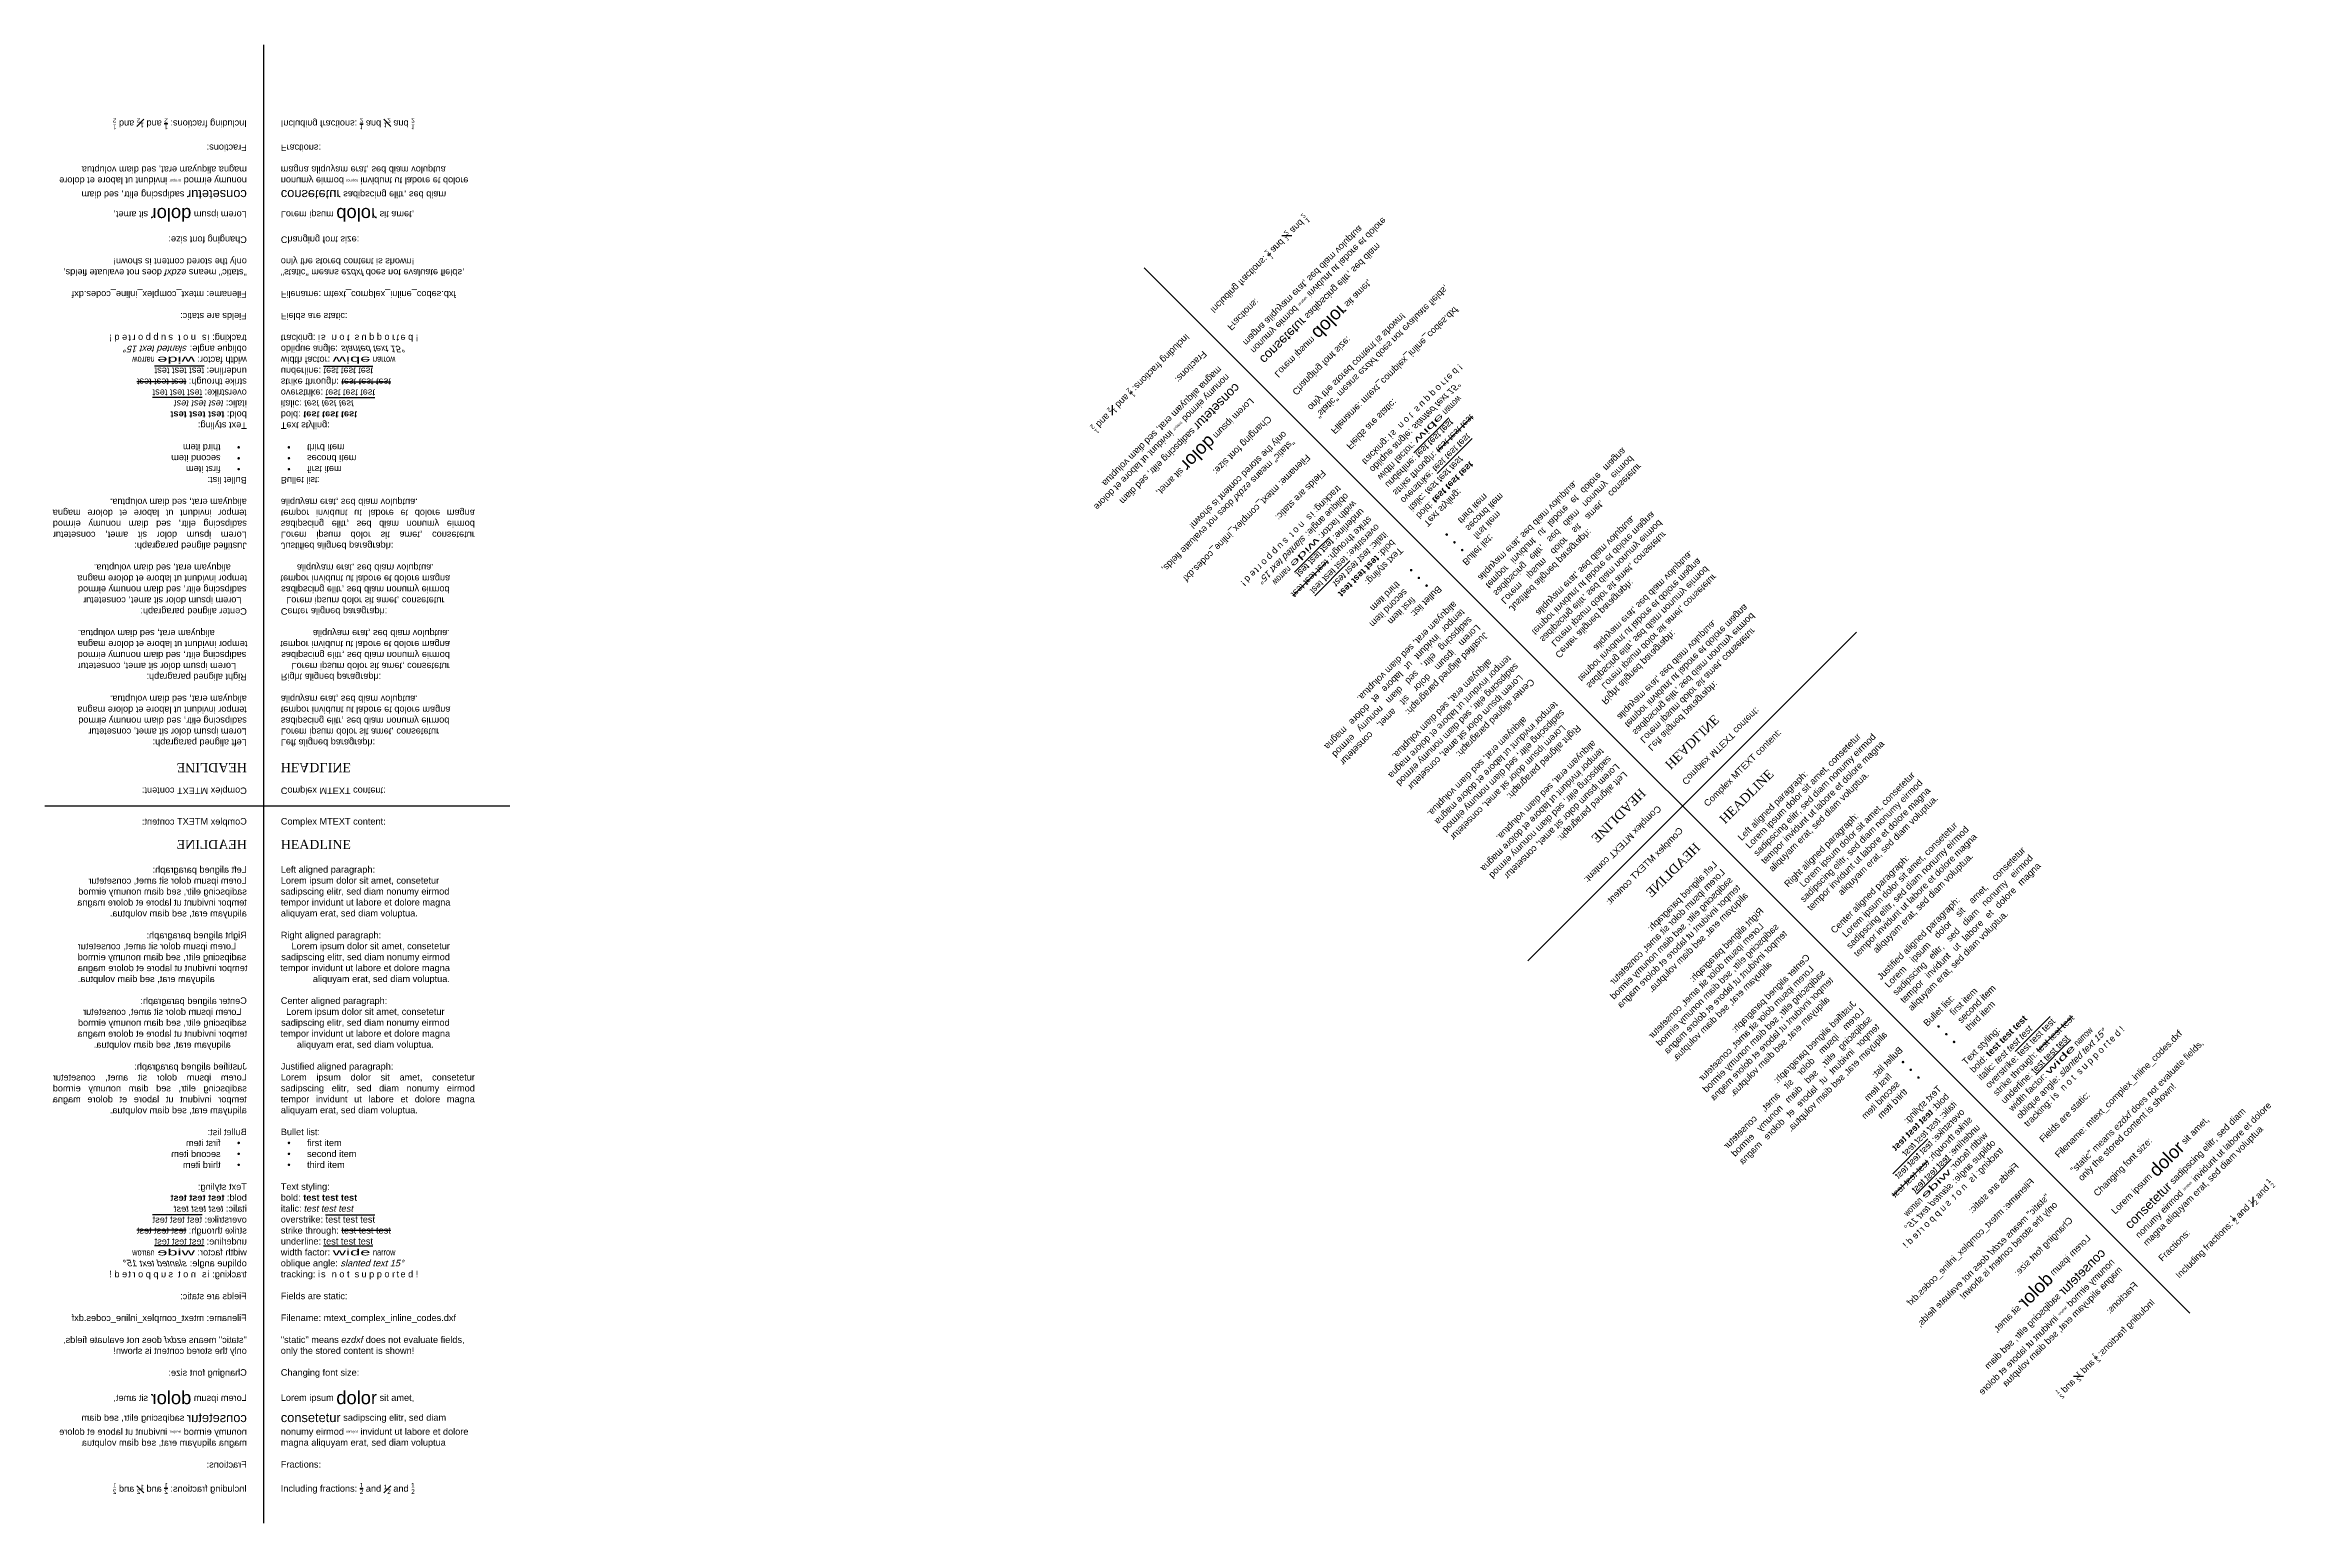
# Model space of a CAD drawing. Header units: metres. Extents: x 50 to 904, y 25 to 589.
import ezdxf

# ---------------------------------------------------------------- set-up
doc = ezdxf.new("R2010")
doc.units = ezdxf.units.M
doc.styles.get("Standard").update_dxf_attribs({"font": 'arial.ttf'})

msp = doc.modelspace()

# ---------------------------------------------------------------- linework, layer by layer
for p, q in [((133.91, 25.43), (133.91, 588.89)), ((867.88, 105.49), (469.46, 503.91)), ((740.93, 365.07), (615.58, 239.72)), ((227.69, 298.75), (50.43, 298.75))]:
    msp.add_line(p, q)

# ---------------------------------------------------------------- texts
at = {"char_height": 2.5, "width": 64.4438, "attachment_point": 1}
for insert, rotation in [((127.44, 303.32), 180), ((666.81, 297.41), 225), ((682.42, 300.1), 45)]:
    msp.add_mtext('{\\A1;Complex MTEXT content:}\\P\\P{\\C1;\\fTimes New Roman|b0|i0;\\H1.4x;\\A1;HEADLINE}{\\fTimes New Roman|b0|i0;\\H1.4x;\\P}\\P{\\C3;\\A1;Left aligned paragraph:}\\P\\pi0;{\\A1;Lorem ipsum dolor sit amet, consetetur sadipscing elitr, sed diam nonumy eirmod tempor invidunt ut labore et dolore magna aliquyam erat, sed diam voluptua. }\\P\\pi*;\\P{\\C3;\\A1;Right aligned paragraph:}\\P\\pxqr;{\\A1;Lorem ipsum dolor sit amet, consetetur sadipscing elitr, sed diam nonumy eirmod tempor invidunt ut labore et dolore magna aliquyam erat, sed diam voluptua. }\\P\\pq*;\\P{\\C3;\\A1;Center aligned paragraph:}\\P\\pxqc;{\\A1;Lorem ipsum dolor sit amet, consetetur sadipscing elitr, sed diam nonumy eirmod tempor invidunt ut labore et dolore magna aliquyam erat, sed diam voluptua. }\\P\\pq*;{\\C3;\\P\\A1;Justified aligned paragraph:}\\P\\pxi0,qj;{\\A1;Lorem ipsum dolor sit amet, consetetur sadipscing elitr, sed diam nonumy eirmod tempor invidunt ut labore et dolore magna aliquyam erat, sed diam voluptua. }\\P\\pi1,q*;\\P\\pi*;{\\C3;\\A1;Bullet list:}\\P\\pxi-3,l4t4;{\\A1;•^Ifirst item}\\P{\\A1;•^Isecond item}\\P{\\A1;•^Ithird item}\\P\\pi*,l*,t;\\P{\\C3;\\A1;Text styling:}\\P{\\A1;bold: \\C1;\\fArial|b1|i0|c0|p0;test test test}\\P{\\A1;italic: \\C2;\\fArial|b0|i1|c0|p0;test test test}\\P{\\A1;overstrike: \\O\\C3;test test test}\\P{\\A1;strike through: \\K\\C4;test test test}\\P{\\A1;underline: \\L\\C5;test test test}\\Pwidth factor: {\\W2;wide} {\\W0.7;narrow}\\Poblique angle: {\\Q15;slanted text 15°}\\Ptracking: {\\T1.5;is not supported!}\\P\\P{\\C3;\\A1;Fields are static:}\\P\\PFilename: mtext_complex_inline_codes.dxf\\P\\P"static" means {\\fArial|b0|i1|c0|p0;ezdxf} does not evaluate fields, only the stored content is shown!\\P\\P{\\C3;\\A1;Changing font size:}\\P\\P{\\A1;Lorem ipsum {\\C1;\\H2x;dolor} sit amet, {\\C5;\\H1.4x;consetetur} sadipscing elitr, sed diam nonumy eirmod {\\C3;\\H0.4x;tempor} invidunt ut labore et dolore magna aliquyam erat, sed diam voluptua}\\P\\P{\\C3;{\\A1;Fractions:}\\P\\P}{\\A1;Including fractions: {\\H0.7x;\\S1/2;} and {\\H0.7x;\\S1#2;} and \\H0.7x;\\S1^ 2;}\\C3;\\P', dxfattribs=dict(at, insert=insert, rotation=rotation))
at = {"extrusion": (0, 0, -1), "char_height": 2.5, "width": 64.4438, "attachment_point": 1}
for insert, text_direction in [((140.38, 303.32), (1, 0, 0)), ((675.96, 306.56), (0.707107, 0.707107, 0)), ((127.44, 294.19), (-1, 0, 0)), ((673.26, 290.95), (-0.707107, -0.707107, 0))]:
    msp.add_mtext('{\\A1;Complex MTEXT content:}\\P\\P{\\C1;\\fTimes New Roman|b0|i0;\\H1.4x;\\A1;HEADLINE}{\\fTimes New Roman|b0|i0;\\H1.4x;\\P}\\P{\\C3;\\A1;Left aligned paragraph:}\\P\\pi0;{\\A1;Lorem ipsum dolor sit amet, consetetur sadipscing elitr, sed diam nonumy eirmod tempor invidunt ut labore et dolore magna aliquyam erat, sed diam voluptua. }\\P\\pi*;\\P{\\C3;\\A1;Right aligned paragraph:}\\P\\pxqr;{\\A1;Lorem ipsum dolor sit amet, consetetur sadipscing elitr, sed diam nonumy eirmod tempor invidunt ut labore et dolore magna aliquyam erat, sed diam voluptua. }\\P\\pq*;\\P{\\C3;\\A1;Center aligned paragraph:}\\P\\pxqc;{\\A1;Lorem ipsum dolor sit amet, consetetur sadipscing elitr, sed diam nonumy eirmod tempor invidunt ut labore et dolore magna aliquyam erat, sed diam voluptua. }\\P\\pq*;{\\C3;\\P\\A1;Justified aligned paragraph:}\\P\\pxi0,qj;{\\A1;Lorem ipsum dolor sit amet, consetetur sadipscing elitr, sed diam nonumy eirmod tempor invidunt ut labore et dolore magna aliquyam erat, sed diam voluptua. }\\P\\pi1,q*;\\P\\pi*;{\\C3;\\A1;Bullet list:}\\P\\pxi-3,l4t4;{\\A1;•^Ifirst item}\\P{\\A1;•^Isecond item}\\P{\\A1;•^Ithird item}\\P\\pi*,l*,t;\\P{\\C3;\\A1;Text styling:}\\P{\\A1;bold: \\C1;\\fArial|b1|i0|c0|p0;test test test}\\P{\\A1;italic: \\C2;\\fArial|b0|i1|c0|p0;test test test}\\P{\\A1;overstrike: \\O\\C3;test test test}\\P{\\A1;strike through: \\K\\C4;test test test}\\P{\\A1;underline: \\L\\C5;test test test}\\Pwidth factor: {\\W2;wide} {\\W0.7;narrow}\\Poblique angle: {\\Q15;slanted text 15°}\\Ptracking: {\\T1.5;is not supported!}\\P\\P{\\C3;\\A1;Fields are static:}\\P\\PFilename: mtext_complex_inline_codes.dxf\\P\\P"static" means {\\fArial|b0|i1|c0|p0;ezdxf} does not evaluate fields, only the stored content is shown!\\P\\P{\\C3;\\A1;Changing font size:}\\P\\P{\\A1;Lorem ipsum {\\C1;\\H2x;dolor} sit amet, {\\C5;\\H1.4x;consetetur} sadipscing elitr, sed diam nonumy eirmod {\\C3;\\H0.4x;tempor} invidunt ut labore et dolore magna aliquyam erat, sed diam voluptua}\\P\\P{\\C3;{\\A1;Fractions:}\\P\\P}{\\A1;Including fractions: {\\H0.7x;\\S1/2;} and {\\H0.7x;\\S1#2;} and \\H0.7x;\\S1^ 2;}\\C3;\\P', dxfattribs=dict(at, insert=insert, text_direction=text_direction))
at = {"insert": (140.38, 294.19), "char_height": 2.5, "width": 64.4438, "attachment_point": 1}
msp.add_mtext('{\\A1;Complex MTEXT content:}\\P\\P{\\C1;\\fTimes New Roman|b0|i0;\\H1.4x;\\A1;HEADLINE}{\\fTimes New Roman|b0|i0;\\H1.4x;\\P}\\P{\\C3;\\A1;Left aligned paragraph:}\\P\\pi0;{\\A1;Lorem ipsum dolor sit amet, consetetur sadipscing elitr, sed diam nonumy eirmod tempor invidunt ut labore et dolore magna aliquyam erat, sed diam voluptua. }\\P\\pi*;\\P{\\C3;\\A1;Right aligned paragraph:}\\P\\pxqr;{\\A1;Lorem ipsum dolor sit amet, consetetur sadipscing elitr, sed diam nonumy eirmod tempor invidunt ut labore et dolore magna aliquyam erat, sed diam voluptua. }\\P\\pq*;\\P{\\C3;\\A1;Center aligned paragraph:}\\P\\pxqc;{\\A1;Lorem ipsum dolor sit amet, consetetur sadipscing elitr, sed diam nonumy eirmod tempor invidunt ut labore et dolore magna aliquyam erat, sed diam voluptua. }\\P\\pq*;{\\C3;\\P\\A1;Justified aligned paragraph:}\\P\\pxi0,qj;{\\A1;Lorem ipsum dolor sit amet, consetetur sadipscing elitr, sed diam nonumy eirmod tempor invidunt ut labore et dolore magna aliquyam erat, sed diam voluptua. }\\P\\pi1,q*;\\P\\pi*;{\\C3;\\A1;Bullet list:}\\P\\pxi-3,l4t4;{\\A1;•^Ifirst item}\\P{\\A1;•^Isecond item}\\P{\\A1;•^Ithird item}\\P\\pi*,l*,t;\\P{\\C3;\\A1;Text styling:}\\P{\\A1;bold: \\C1;\\fArial|b1|i0|c0|p0;test test test}\\P{\\A1;italic: \\C2;\\fArial|b0|i1|c0|p0;test test test}\\P{\\A1;overstrike: \\O\\C3;test test test}\\P{\\A1;strike through: \\K\\C4;test test test}\\P{\\A1;underline: \\L\\C5;test test test}\\Pwidth factor: {\\W2;wide} {\\W0.7;narrow}\\Poblique angle: {\\Q15;slanted text 15°}\\Ptracking: {\\T1.5;is not supported!}\\P\\P{\\C3;\\A1;Fields are static:}\\P\\PFilename: mtext_complex_inline_codes.dxf\\P\\P"static" means {\\fArial|b0|i1|c0|p0;ezdxf} does not evaluate fields, only the stored content is shown!\\P\\P{\\C3;\\A1;Changing font size:}\\P\\P{\\A1;Lorem ipsum {\\C1;\\H2x;dolor} sit amet, {\\C5;\\H1.4x;consetetur} sadipscing elitr, sed diam nonumy eirmod {\\C3;\\H0.4x;tempor} invidunt ut labore et dolore magna aliquyam erat, sed diam voluptua}\\P\\P{\\C3;{\\A1;Fractions:}\\P\\P}{\\A1;Including fractions: {\\H0.7x;\\S1/2;} and {\\H0.7x;\\S1#2;} and \\H0.7x;\\S1^ 2;}\\C3;\\P', dxfattribs=at)

doc.saveas('drawing.dxf')
